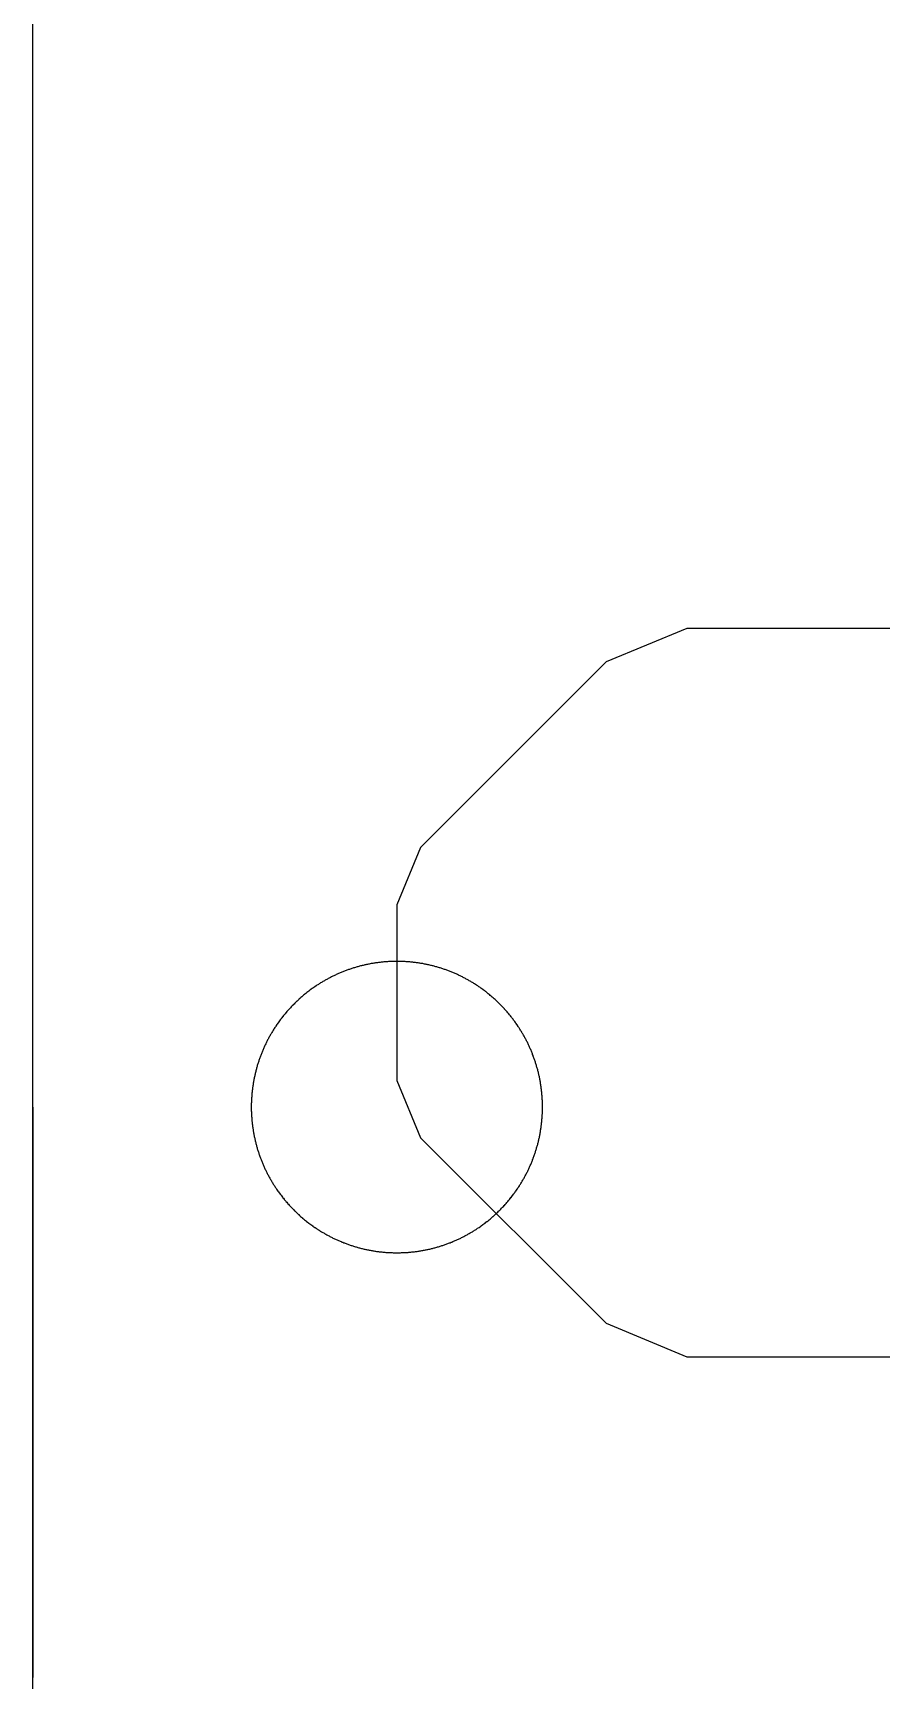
# Model space of a CAD drawing. Header units: millimetres. Extents: x 90740 to 167944, y -39332 to 25855.
# Drawn here: x 100067.9 to 100184.4, y 17308 to 17534.2 of the extents above; entities that cross this region are included whole.
import ezdxf

# ---------------------------------------------------------------- set-up
doc = ezdxf.new("R2010")
doc.units = ezdxf.units.MM
doc.layers.add('PODLAHOVKA', color=7, linetype='Continuous')
doc.layers.add('XR$1$STANDARD', color=252, linetype='Continuous', lineweight=25)

# ---------------------------------------------------------------- blocks, each defined once
blk = doc.blocks.new('A$C90b3fe5d')
at = {"layer": 'XR$1$STANDARD', "linetype": 'Continuous', "lineweight": -2}
for p, q in [((792.23, 20847.67), (792.23, 20925.98)), ((840.06, 20867.55), (839.93, 20867.54)), ((840.18, 20867.57), (840.06, 20867.55)), ((840.31, 20867.58), (840.18, 20867.57)), ((840.44, 20867.59), (840.31, 20867.58)), ((840.56, 20867.6), (840.44, 20867.59)), ((840.69, 20867.61), (840.56, 20867.6)), ((840.82, 20867.62), (840.69, 20867.61)), ((840.94, 20867.63), (840.82, 20867.62)), ((841.07, 20867.64), (840.94, 20867.63)), ((841.2, 20867.64), (841.07, 20867.64)), ((841.33, 20867.65), (841.2, 20867.64)), ((841.45, 20867.65), (841.33, 20867.65)), ((841.58, 20867.66), (841.45, 20867.65)), ((841.71, 20867.66), (841.58, 20867.66)), ((841.84, 20867.67), (841.71, 20867.66)), ((841.97, 20867.67), (841.84, 20867.67)), ((842.1, 20867.67), (841.97, 20867.67)), ((842.23, 20867.67), (842.1, 20867.67)), ((842.36, 20867.67), (842.23, 20867.67)), ((842.23, 20867.67), (842.23, 20867.67)), ((842.49, 20867.67), (842.36, 20867.67)), ((842.62, 20867.67), (842.49, 20867.67)), ((842.74, 20867.66), (842.62, 20867.67)), ((842.87, 20867.66), (842.74, 20867.66)), ((843, 20867.65), (842.87, 20867.66)), ((843.13, 20867.65), (843, 20867.65)), ((843.26, 20867.64), (843.13, 20867.65)), ((843.38, 20867.64), (843.26, 20867.64)), ((843.51, 20867.63), (843.38, 20867.64)), ((843.64, 20867.62), (843.51, 20867.63)), ((843.77, 20867.61), (843.64, 20867.62)), ((843.89, 20867.6), (843.77, 20867.61)), ((844.02, 20867.59), (843.89, 20867.6)), ((844.15, 20867.58), (844.02, 20867.59)), ((844.27, 20867.57), (844.15, 20867.58)), ((844.4, 20867.55), (844.27, 20867.57)), ((844.52, 20867.54), (844.4, 20867.55)), ((832.8, 20865.31), (832.69, 20865.25)), ((832.91, 20865.37), (832.8, 20865.31)), ((833.01, 20865.43), (832.91, 20865.37)), ((833.12, 20865.48), (833.01, 20865.43)), ((833.23, 20865.54), (833.12, 20865.48)), ((833.34, 20865.59), (833.23, 20865.54)), ((833.45, 20865.64), (833.34, 20865.59)), ((833.56, 20865.7), (833.45, 20865.64)), ((833.67, 20865.75), (833.56, 20865.7)), ((833.78, 20865.8), (833.67, 20865.75)), ((833.89, 20865.85), (833.78, 20865.8)), ((834, 20865.9), (833.89, 20865.85)), ((834.11, 20865.95), (834, 20865.9)), ((834.22, 20866), (834.11, 20865.95)), ((834.33, 20866.05), (834.22, 20866)), ((834.44, 20866.1), (834.33, 20866.05)), ((834.55, 20866.14), (834.44, 20866.1)), ((834.67, 20866.19), (834.55, 20866.14)), ((834.78, 20866.24), (834.67, 20866.19)), ((834.89, 20866.28), (834.78, 20866.24)), ((835.01, 20866.33), (834.89, 20866.28)), ((835.12, 20866.37), (835.01, 20866.33)), ((835.24, 20866.41), (835.12, 20866.37)), ((835.35, 20866.46), (835.24, 20866.41)), ((835.47, 20866.5), (835.35, 20866.46)), ((835.58, 20866.54), (835.47, 20866.5)), ((835.7, 20866.58), (835.58, 20866.54)), ((835.81, 20866.62), (835.7, 20866.58)), ((835.93, 20866.66), (835.81, 20866.62)), ((836.05, 20866.7), (835.93, 20866.66)), ((836.16, 20866.73), (836.05, 20866.7)), ((836.28, 20866.77), (836.16, 20866.73)), ((836.4, 20866.81), (836.28, 20866.77)), ((836.52, 20866.84), (836.4, 20866.81)), ((836.63, 20866.88), (836.52, 20866.84)), ((836.75, 20866.91), (836.63, 20866.88)), ((836.87, 20866.94), (836.75, 20866.91)), ((836.99, 20866.98), (836.87, 20866.94)), ((837.11, 20867.01), (836.99, 20866.98)), ((837.23, 20867.04), (837.11, 20867.01)), ((837.35, 20867.07), (837.23, 20867.04)), ((837.47, 20867.1), (837.35, 20867.07)), ((837.59, 20867.13), (837.47, 20867.1)), ((837.71, 20867.16), (837.59, 20867.13)), ((837.83, 20867.18), (837.71, 20867.16)), ((837.95, 20867.21), (837.83, 20867.18)), ((838.07, 20867.24), (837.95, 20867.21)), ((838.2, 20867.26), (838.07, 20867.24)), ((838.32, 20867.29), (838.2, 20867.26)), ((838.44, 20867.31), (838.32, 20867.29)), ((838.56, 20867.33), (838.44, 20867.31)), ((838.69, 20867.36), (838.56, 20867.33)), ((838.81, 20867.38), (838.69, 20867.36)), ((838.93, 20867.4), (838.81, 20867.38)), ((839.06, 20867.42), (838.93, 20867.4)), ((839.18, 20867.44), (839.06, 20867.42)), ((839.31, 20867.46), (839.18, 20867.44)), ((839.43, 20867.48), (839.31, 20867.46)), ((839.56, 20867.49), (839.43, 20867.48)), ((839.68, 20867.51), (839.56, 20867.49)), ((839.81, 20867.52), (839.68, 20867.51)), ((839.93, 20867.54), (839.81, 20867.52)), ((844.65, 20867.52), (844.52, 20867.54)), ((844.77, 20867.51), (844.65, 20867.52)), ((844.9, 20867.49), (844.77, 20867.51)), ((845.02, 20867.48), (844.9, 20867.49)), ((845.15, 20867.46), (845.02, 20867.48)), ((845.27, 20867.44), (845.15, 20867.46)), ((845.4, 20867.42), (845.27, 20867.44)), ((845.52, 20867.4), (845.4, 20867.42)), ((845.64, 20867.38), (845.52, 20867.4)), ((845.77, 20867.36), (845.64, 20867.38)), ((845.89, 20867.33), (845.77, 20867.36)), ((846.01, 20867.31), (845.89, 20867.33)), ((846.14, 20867.29), (846.01, 20867.31)), ((846.26, 20867.26), (846.14, 20867.29)), ((846.38, 20867.24), (846.26, 20867.26)), ((846.5, 20867.21), (846.38, 20867.24)), ((846.62, 20867.18), (846.5, 20867.21)), ((846.74, 20867.16), (846.62, 20867.18)), ((846.87, 20867.13), (846.74, 20867.16)), ((846.99, 20867.1), (846.87, 20867.13)), ((847.11, 20867.07), (846.99, 20867.1)), ((847.23, 20867.04), (847.11, 20867.07)), ((847.35, 20867.01), (847.23, 20867.04)), ((847.46, 20866.98), (847.35, 20867.01)), ((847.58, 20866.94), (847.46, 20866.98)), ((847.7, 20866.91), (847.58, 20866.94)), ((847.82, 20866.88), (847.7, 20866.91)), ((847.94, 20866.84), (847.82, 20866.88)), ((848.06, 20866.81), (847.94, 20866.84)), ((848.17, 20866.77), (848.06, 20866.81)), ((848.29, 20866.73), (848.17, 20866.77)), ((848.41, 20866.7), (848.29, 20866.73)), ((848.53, 20866.66), (848.41, 20866.7)), ((848.64, 20866.62), (848.53, 20866.66)), ((848.76, 20866.58), (848.64, 20866.62)), ((848.87, 20866.54), (848.76, 20866.58)), ((848.99, 20866.5), (848.87, 20866.54)), ((849.1, 20866.46), (848.99, 20866.5)), ((849.22, 20866.41), (849.1, 20866.46)), ((849.33, 20866.37), (849.22, 20866.41)), ((849.45, 20866.33), (849.33, 20866.37)), ((849.56, 20866.28), (849.45, 20866.33)), ((849.67, 20866.24), (849.56, 20866.28)), ((849.79, 20866.19), (849.67, 20866.24)), ((849.9, 20866.14), (849.79, 20866.19)), ((850.01, 20866.1), (849.9, 20866.14)), ((850.12, 20866.05), (850.01, 20866.1)), ((850.24, 20866), (850.12, 20866.05)), ((850.35, 20865.95), (850.24, 20866)), ((850.46, 20865.9), (850.35, 20865.95)), ((850.57, 20865.85), (850.46, 20865.9)), ((850.68, 20865.8), (850.57, 20865.85)), ((850.79, 20865.75), (850.68, 20865.8)), ((850.9, 20865.7), (850.79, 20865.75)), ((851.01, 20865.64), (850.9, 20865.7)), ((851.12, 20865.59), (851.01, 20865.64)), ((851.22, 20865.54), (851.12, 20865.59)), ((851.33, 20865.48), (851.22, 20865.54)), ((851.44, 20865.43), (851.33, 20865.48)), ((851.55, 20865.37), (851.44, 20865.43)), ((851.65, 20865.31), (851.55, 20865.37)), ((851.76, 20865.25), (851.65, 20865.31)), ((829.42, 20863.03), (829.32, 20862.94)), ((829.55, 20863.14), (829.42, 20863.03)), ((829.59, 20863.17), (829.55, 20863.14)), ((829.7, 20863.26), (829.59, 20863.17)), ((829.83, 20863.37), (829.7, 20863.26)), ((829.87, 20863.4), (829.83, 20863.37)), ((829.99, 20863.49), (829.87, 20863.4)), ((830.12, 20863.59), (829.99, 20863.49)), ((830.16, 20863.62), (830.12, 20863.59)), ((830.27, 20863.7), (830.16, 20863.62)), ((830.41, 20863.8), (830.27, 20863.7)), ((830.47, 20863.85), (830.4, 20863.8)), ((830.4, 20863.8), (830.41, 20863.8)), ((830.59, 20863.94), (830.47, 20863.85)), ((830.7, 20864.01), (830.59, 20863.94)), ((830.95, 20864.19), (830.7, 20864.01)), ((831.15, 20864.32), (830.95, 20864.19)), ((831.25, 20864.39), (831.15, 20864.32)), ((831.35, 20864.45), (831.25, 20864.39)), ((831.45, 20864.52), (831.35, 20864.45)), ((831.55, 20864.58), (831.45, 20864.52)), ((831.65, 20864.65), (831.55, 20864.58)), ((831.75, 20864.71), (831.65, 20864.65)), ((831.86, 20864.77), (831.75, 20864.71)), ((831.96, 20864.84), (831.86, 20864.77)), ((832.06, 20864.9), (831.96, 20864.84)), ((832.17, 20864.96), (832.06, 20864.9)), ((832.27, 20865.02), (832.17, 20864.96)), ((832.38, 20865.08), (832.27, 20865.02)), ((832.48, 20865.14), (832.38, 20865.08)), ((832.59, 20865.2), (832.48, 20865.14)), ((832.69, 20865.25), (832.59, 20865.2)), ((851.87, 20865.2), (851.76, 20865.25)), ((851.97, 20865.14), (851.87, 20865.2)), ((852.08, 20865.08), (851.97, 20865.14)), ((852.18, 20865.02), (852.08, 20865.08)), ((852.29, 20864.96), (852.18, 20865.02)), ((852.39, 20864.9), (852.29, 20864.96)), ((852.5, 20864.84), (852.39, 20864.9)), ((852.6, 20864.77), (852.5, 20864.84)), ((852.7, 20864.71), (852.6, 20864.77)), ((852.8, 20864.65), (852.7, 20864.71)), ((852.91, 20864.58), (852.8, 20864.65)), ((853.01, 20864.52), (852.91, 20864.58)), ((853.03, 20864.5), (853.01, 20864.52)), ((853.16, 20864.42), (853.03, 20864.5)), ((853.21, 20864.39), (853.16, 20864.42)), ((853.25, 20864.36), (853.21, 20864.39)), ((853.33, 20864.3), (853.25, 20864.36)), ((853.46, 20864.22), (853.33, 20864.3)), ((853.5, 20864.19), (853.46, 20864.22)), ((853.62, 20864.11), (853.5, 20864.19)), ((853.76, 20864.01), (853.62, 20864.11)), ((853.8, 20863.98), (853.76, 20864.01)), ((853.92, 20863.9), (853.8, 20863.98)), ((854.05, 20863.8), (853.92, 20863.9)), ((854.09, 20863.77), (854.05, 20863.8)), ((854.21, 20863.69), (854.09, 20863.77)), ((854.34, 20863.59), (854.21, 20863.69)), ((854.38, 20863.55), (854.34, 20863.59)), ((854.49, 20863.47), (854.38, 20863.55)), ((854.62, 20863.37), (854.49, 20863.47)), ((854.66, 20863.33), (854.62, 20863.37)), ((854.77, 20863.24), (854.66, 20863.33)), ((854.9, 20863.14), (854.77, 20863.24)), ((854.94, 20863.11), (854.9, 20863.14)), ((855.05, 20863.01), (854.94, 20863.11)), ((827.11, 20860.77), (827.02, 20860.66)), ((827.22, 20860.89), (827.11, 20860.77)), ((827.26, 20860.93), (827.22, 20860.89)), ((827.35, 20861.04), (827.26, 20860.93)), ((827.46, 20861.16), (827.35, 20861.04)), ((827.5, 20861.2), (827.46, 20861.16)), ((827.6, 20861.3), (827.5, 20861.2)), ((827.71, 20861.42), (827.6, 20861.3)), ((827.75, 20861.46), (827.71, 20861.42)), ((827.84, 20861.56), (827.75, 20861.46)), ((827.96, 20861.68), (827.84, 20861.56)), ((828, 20861.72), (827.96, 20861.68)), ((828.1, 20861.82), (828, 20861.72)), ((828.21, 20861.94), (828.1, 20861.82)), ((828.25, 20861.97), (828.21, 20861.94)), ((828.35, 20862.07), (828.25, 20861.97)), ((828.47, 20862.19), (828.35, 20862.07)), ((828.51, 20862.22), (828.47, 20862.19)), ((828.61, 20862.32), (828.51, 20862.22)), ((828.74, 20862.43), (828.61, 20862.32)), ((828.77, 20862.47), (828.74, 20862.43)), ((828.88, 20862.56), (828.77, 20862.47)), ((829, 20862.67), (828.88, 20862.56)), ((829.04, 20862.71), (829, 20862.67)), ((829.15, 20862.8), (829.04, 20862.71)), ((829.28, 20862.91), (829.15, 20862.8)), ((829.32, 20862.94), (829.28, 20862.91)), ((855.18, 20862.91), (855.05, 20863.01)), ((855.22, 20862.87), (855.18, 20862.91)), ((855.33, 20862.78), (855.22, 20862.87)), ((855.45, 20862.67), (855.33, 20862.78)), ((855.49, 20862.64), (855.45, 20862.67)), ((855.6, 20862.54), (855.49, 20862.64)), ((855.72, 20862.43), (855.6, 20862.54)), ((855.76, 20862.4), (855.72, 20862.43)), ((855.86, 20862.3), (855.76, 20862.4)), ((855.98, 20862.19), (855.86, 20862.3)), ((856.02, 20862.15), (855.98, 20862.19)), ((856.12, 20862.05), (856.02, 20862.15)), ((856.24, 20861.94), (856.12, 20862.05)), ((856.28, 20861.9), (856.24, 20861.94)), ((856.38, 20861.8), (856.28, 20861.9)), ((856.5, 20861.68), (856.38, 20861.8)), ((856.53, 20861.64), (856.5, 20861.68)), ((856.63, 20861.54), (856.53, 20861.64)), ((856.75, 20861.42), (856.63, 20861.54)), ((856.78, 20861.39), (856.75, 20861.42)), ((856.88, 20861.28), (856.78, 20861.39)), ((856.99, 20861.16), (856.88, 20861.28)), ((857.03, 20861.12), (856.99, 20861.16)), ((857.12, 20861.02), (857.03, 20861.12)), ((857.23, 20860.89), (857.12, 20861.02)), ((857.27, 20860.85), (857.23, 20860.89)), ((857.36, 20860.75), (857.27, 20860.85)), ((825.48, 20858.6), (825.39, 20858.47)), ((825.51, 20858.65), (825.48, 20858.6)), ((825.53, 20858.69), (825.51, 20858.65)), ((825.59, 20858.77), (825.53, 20858.69)), ((825.68, 20858.9), (825.59, 20858.77)), ((825.71, 20858.94), (825.68, 20858.9)), ((825.79, 20859.06), (825.71, 20858.94)), ((825.88, 20859.2), (825.79, 20859.06)), ((825.91, 20859.24), (825.88, 20859.2)), ((826, 20859.36), (825.91, 20859.24)), ((826.09, 20859.49), (826, 20859.36)), ((826.12, 20859.53), (826.09, 20859.49)), ((826.21, 20859.65), (826.12, 20859.53)), ((826.31, 20859.78), (826.21, 20859.65)), ((826.34, 20859.82), (826.31, 20859.78)), ((826.43, 20859.93), (826.34, 20859.82)), ((826.53, 20860.06), (826.43, 20859.93)), ((826.56, 20860.1), (826.53, 20860.06)), ((826.65, 20860.22), (826.56, 20860.1)), ((826.76, 20860.34), (826.65, 20860.22)), ((826.79, 20860.38), (826.76, 20860.34)), ((826.88, 20860.49), (826.79, 20860.38)), ((826.99, 20860.62), (826.88, 20860.49)), ((827.02, 20860.66), (826.99, 20860.62)), ((857.47, 20860.62), (857.36, 20860.75)), ((857.5, 20860.58), (857.47, 20860.62)), ((857.59, 20860.47), (857.5, 20860.58)), ((857.7, 20860.34), (857.59, 20860.47)), ((857.73, 20860.3), (857.7, 20860.34)), ((857.82, 20860.19), (857.73, 20860.3)), ((857.93, 20860.06), (857.82, 20860.19)), ((857.96, 20860.02), (857.93, 20860.06)), ((858.04, 20859.91), (857.96, 20860.02)), ((858.15, 20859.78), (858.04, 20859.91)), ((858.18, 20859.74), (858.15, 20859.78)), ((858.26, 20859.62), (858.18, 20859.74)), ((858.36, 20859.49), (858.26, 20859.62)), ((858.41, 20859.42), (858.36, 20859.49)), ((858.36, 20859.49), (858.36, 20859.49)), ((858.5, 20859.3), (858.41, 20859.42)), ((858.57, 20859.2), (858.5, 20859.3)), ((858.74, 20858.95), (858.57, 20859.2)), ((858.88, 20858.75), (858.74, 20858.95)), ((858.95, 20858.65), (858.88, 20858.75)), ((859.01, 20858.55), (858.95, 20858.65)), ((859.08, 20858.45), (859.01, 20858.55)), ((824.2, 20856.34), (824.15, 20856.23)), ((824.25, 20856.45), (824.2, 20856.34)), ((824.31, 20856.56), (824.25, 20856.45)), ((824.36, 20856.66), (824.31, 20856.56)), ((824.42, 20856.77), (824.36, 20856.66)), ((824.47, 20856.88), (824.42, 20856.77)), ((824.53, 20856.99), (824.47, 20856.88)), ((824.58, 20857.09), (824.53, 20856.99)), ((824.64, 20857.2), (824.58, 20857.09)), ((824.7, 20857.31), (824.64, 20857.2)), ((824.76, 20857.41), (824.7, 20857.31)), ((824.82, 20857.52), (824.76, 20857.41)), ((824.88, 20857.62), (824.82, 20857.52)), ((824.94, 20857.73), (824.88, 20857.62)), ((825, 20857.83), (824.94, 20857.73)), ((825.06, 20857.93), (825, 20857.83)), ((825.12, 20858.04), (825.06, 20857.93)), ((825.19, 20858.14), (825.12, 20858.04)), ((825.25, 20858.24), (825.19, 20858.14)), ((825.31, 20858.35), (825.25, 20858.24)), ((825.38, 20858.45), (825.31, 20858.35)), ((825.39, 20858.47), (825.38, 20858.45)), ((859.14, 20858.35), (859.08, 20858.45)), ((859.21, 20858.24), (859.14, 20858.35)), ((859.27, 20858.14), (859.21, 20858.24)), ((859.33, 20858.04), (859.27, 20858.14)), ((859.39, 20857.93), (859.33, 20858.04)), ((859.46, 20857.83), (859.39, 20857.93)), ((859.52, 20857.73), (859.46, 20857.83)), ((859.58, 20857.62), (859.52, 20857.73)), ((859.64, 20857.52), (859.58, 20857.62)), ((859.7, 20857.41), (859.64, 20857.52)), ((859.76, 20857.31), (859.7, 20857.41)), ((859.81, 20857.2), (859.76, 20857.31)), ((859.87, 20857.09), (859.81, 20857.2)), ((859.93, 20856.99), (859.87, 20857.09)), ((859.98, 20856.88), (859.93, 20856.99)), ((860.04, 20856.77), (859.98, 20856.88)), ((860.09, 20856.66), (860.04, 20856.77)), ((860.15, 20856.56), (860.09, 20856.66)), ((860.2, 20856.45), (860.15, 20856.56)), ((860.26, 20856.34), (860.2, 20856.45)), ((860.31, 20856.23), (860.26, 20856.34)), ((823.28, 20854.08), (823.24, 20853.96)), ((823.32, 20854.2), (823.28, 20854.08)), ((823.36, 20854.31), (823.32, 20854.2)), ((823.4, 20854.43), (823.36, 20854.31)), ((823.44, 20854.54), (823.4, 20854.43)), ((823.48, 20854.66), (823.44, 20854.54)), ((823.53, 20854.77), (823.48, 20854.66)), ((823.57, 20854.89), (823.53, 20854.77)), ((823.61, 20855), (823.57, 20854.89)), ((823.66, 20855.11), (823.61, 20855)), ((823.71, 20855.23), (823.66, 20855.11)), ((823.75, 20855.34), (823.71, 20855.23)), ((823.8, 20855.45), (823.75, 20855.34)), ((823.85, 20855.56), (823.8, 20855.45)), ((823.9, 20855.68), (823.85, 20855.56)), ((823.94, 20855.79), (823.9, 20855.68)), ((823.99, 20855.9), (823.94, 20855.79)), ((824.04, 20856.01), (823.99, 20855.9)), ((824.1, 20856.12), (824.04, 20856.01)), ((824.15, 20856.23), (824.1, 20856.12)), ((860.36, 20856.12), (860.31, 20856.23)), ((860.41, 20856.01), (860.36, 20856.12)), ((860.46, 20855.9), (860.41, 20856.01)), ((860.51, 20855.79), (860.46, 20855.9)), ((860.56, 20855.68), (860.51, 20855.79)), ((860.61, 20855.56), (860.56, 20855.68)), ((860.66, 20855.45), (860.61, 20855.56)), ((860.7, 20855.34), (860.66, 20855.45)), ((860.75, 20855.23), (860.7, 20855.34)), ((860.8, 20855.11), (860.75, 20855.23)), ((860.84, 20855), (860.8, 20855.11)), ((860.88, 20854.89), (860.84, 20855)), ((860.93, 20854.77), (860.88, 20854.89)), ((860.97, 20854.66), (860.93, 20854.77)), ((861.01, 20854.54), (860.97, 20854.66)), ((861.06, 20854.43), (861.01, 20854.54)), ((861.1, 20854.31), (861.06, 20854.43)), ((861.14, 20854.2), (861.1, 20854.31)), ((861.18, 20854.08), (861.14, 20854.2)), ((861.22, 20853.96), (861.18, 20854.08)), ((822.66, 20851.82), (822.63, 20851.7)), ((822.69, 20851.94), (822.66, 20851.82)), ((822.71, 20852.06), (822.69, 20851.94)), ((822.74, 20852.18), (822.71, 20852.06)), ((822.77, 20852.3), (822.74, 20852.18)), ((822.8, 20852.42), (822.77, 20852.3)), ((822.83, 20852.54), (822.8, 20852.42)), ((822.86, 20852.66), (822.83, 20852.54)), ((822.89, 20852.78), (822.86, 20852.66)), ((822.92, 20852.9), (822.89, 20852.78)), ((822.95, 20853.02), (822.92, 20852.9)), ((822.99, 20853.14), (822.95, 20853.02)), ((823.02, 20853.26), (822.99, 20853.14)), ((823.05, 20853.38), (823.02, 20853.26)), ((823.09, 20853.5), (823.05, 20853.38)), ((823.13, 20853.61), (823.09, 20853.5)), ((823.16, 20853.73), (823.13, 20853.61)), ((823.2, 20853.85), (823.16, 20853.73)), ((823.24, 20853.96), (823.2, 20853.85)), ((861.25, 20853.85), (861.22, 20853.96)), ((861.29, 20853.73), (861.25, 20853.85)), ((861.33, 20853.61), (861.29, 20853.73)), ((861.36, 20853.5), (861.33, 20853.61)), ((861.4, 20853.38), (861.36, 20853.5)), ((861.43, 20853.26), (861.4, 20853.38)), ((861.47, 20853.14), (861.43, 20853.26)), ((861.5, 20853.02), (861.47, 20853.14)), ((861.53, 20852.9), (861.5, 20853.02)), ((861.57, 20852.78), (861.53, 20852.9)), ((861.6, 20852.66), (861.57, 20852.78)), ((861.63, 20852.54), (861.6, 20852.66)), ((861.66, 20852.42), (861.63, 20852.54)), ((861.69, 20852.3), (861.66, 20852.42)), ((861.72, 20852.18), (861.69, 20852.3)), ((861.74, 20852.06), (861.72, 20852.18)), ((861.77, 20851.94), (861.74, 20852.06)), ((861.8, 20851.82), (861.77, 20851.94)), ((861.82, 20851.7), (861.8, 20851.82)), ((822.31, 20849.46), (822.3, 20849.33)), ((822.32, 20849.58), (822.31, 20849.46)), ((822.33, 20849.71), (822.32, 20849.58)), ((822.34, 20849.84), (822.33, 20849.71)), ((822.36, 20849.96), (822.34, 20849.84)), ((822.37, 20850.09), (822.36, 20849.96)), ((822.39, 20850.21), (822.37, 20850.09)), ((822.4, 20850.34), (822.39, 20850.21)), ((822.42, 20850.46), (822.4, 20850.34)), ((822.44, 20850.59), (822.42, 20850.46)), ((822.46, 20850.71), (822.44, 20850.59)), ((822.48, 20850.84), (822.46, 20850.71)), ((822.5, 20850.96), (822.48, 20850.84)), ((822.52, 20851.08), (822.5, 20850.96)), ((822.54, 20851.21), (822.52, 20851.08)), ((822.56, 20851.33), (822.54, 20851.21)), ((822.59, 20851.45), (822.56, 20851.33)), ((822.61, 20851.57), (822.59, 20851.45)), ((822.63, 20851.7), (822.61, 20851.57)), ((861.85, 20851.57), (861.82, 20851.7)), ((861.87, 20851.45), (861.85, 20851.57)), ((861.89, 20851.33), (861.87, 20851.45)), ((861.92, 20851.21), (861.89, 20851.33)), ((861.94, 20851.08), (861.92, 20851.21)), ((861.96, 20850.96), (861.94, 20851.08)), ((861.98, 20850.84), (861.96, 20850.96)), ((862, 20850.71), (861.98, 20850.84)), ((862.02, 20850.59), (862, 20850.71)), ((862.03, 20850.46), (862.02, 20850.59)), ((862.05, 20850.34), (862.03, 20850.46)), ((862.07, 20850.21), (862.05, 20850.34)), ((862.08, 20850.09), (862.07, 20850.21)), ((862.1, 20849.96), (862.08, 20850.09)), ((862.11, 20849.84), (862.1, 20849.96)), ((862.12, 20849.71), (862.11, 20849.84)), ((862.14, 20849.58), (862.12, 20849.71)), ((862.15, 20849.46), (862.14, 20849.58)), ((862.16, 20849.33), (862.15, 20849.46)), ((792.23, 20847.67), (792.23, 20769.35)), ((822.24, 20848.31), (822.23, 20848.18)), ((822.23, 20848.18), (822.23, 20848.05)), ((822.23, 20848.05), (822.23, 20847.92)), ((822.23, 20847.92), (822.23, 20847.79)), ((822.23, 20847.79), (822.23, 20847.67)), ((822.23, 20847.67), (822.23, 20847.54)), ((822.23, 20847.54), (822.23, 20847.41)), ((822.23, 20847.41), (822.23, 20847.28)), ((822.23, 20847.28), (822.23, 20847.15)), ((822.25, 20848.57), (822.24, 20848.44)), ((822.24, 20848.44), (822.24, 20848.31)), ((822.26, 20848.82), (822.25, 20848.69)), ((822.25, 20848.69), (822.25, 20848.57)), ((822.27, 20848.95), (822.26, 20848.82)), ((822.28, 20849.08), (822.27, 20848.95)), ((822.29, 20849.2), (822.28, 20849.08)), ((822.3, 20849.33), (822.29, 20849.2)), ((862.17, 20849.2), (862.16, 20849.33)), ((862.18, 20849.08), (862.17, 20849.2)), ((862.19, 20848.95), (862.18, 20849.08)), ((862.19, 20848.82), (862.19, 20848.95)), ((862.2, 20848.69), (862.19, 20848.82)), ((862.21, 20848.57), (862.2, 20848.69)), ((862.21, 20848.44), (862.21, 20848.57)), ((862.22, 20848.31), (862.21, 20848.44)), ((862.22, 20848.18), (862.22, 20848.31)), ((862.22, 20848.05), (862.22, 20848.18)), ((862.23, 20847.92), (862.22, 20848.05)), ((862.22, 20847.28), (862.23, 20847.41)), ((862.22, 20847.15), (862.22, 20847.28)), ((862.23, 20847.79), (862.23, 20847.92)), ((862.23, 20847.67), (862.23, 20847.79)), ((862.23, 20847.54), (862.23, 20847.67)), ((862.23, 20847.41), (862.23, 20847.54)), ((822.23, 20847.15), (822.24, 20847.02)), ((822.24, 20847.02), (822.24, 20846.89)), ((822.24, 20846.89), (822.25, 20846.76)), ((822.25, 20846.76), (822.25, 20846.64)), ((822.25, 20846.64), (822.26, 20846.51)), ((822.26, 20846.51), (822.27, 20846.38)), ((822.27, 20846.38), (822.28, 20846.25)), ((822.28, 20846.25), (822.29, 20846.13)), ((822.29, 20846.13), (822.3, 20846)), ((822.3, 20846), (822.31, 20845.87)), ((822.31, 20845.87), (822.32, 20845.75)), ((822.32, 20845.75), (822.33, 20845.62)), ((822.33, 20845.62), (822.34, 20845.49)), ((822.34, 20845.49), (822.36, 20845.37)), ((822.36, 20845.37), (822.37, 20845.24)), ((822.37, 20845.24), (822.39, 20845.12)), ((822.39, 20845.12), (822.4, 20844.99)), ((822.4, 20844.99), (822.42, 20844.87)), ((862.03, 20844.87), (862.05, 20844.99)), ((862.05, 20844.99), (862.07, 20845.12)), ((862.07, 20845.12), (862.08, 20845.24)), ((862.08, 20845.24), (862.1, 20845.37)), ((862.1, 20845.37), (862.11, 20845.49)), ((862.11, 20845.49), (862.12, 20845.62)), ((862.12, 20845.62), (862.14, 20845.75)), ((862.14, 20845.75), (862.15, 20845.87)), ((862.15, 20845.87), (862.16, 20846)), ((862.16, 20846), (862.17, 20846.13)), ((862.17, 20846.13), (862.18, 20846.25)), ((862.18, 20846.25), (862.19, 20846.38)), ((862.19, 20846.51), (862.2, 20846.64)), ((862.19, 20846.38), (862.19, 20846.51)), ((862.2, 20846.64), (862.21, 20846.76)), ((862.21, 20846.89), (862.22, 20847.02)), ((862.21, 20846.76), (862.21, 20846.89)), ((862.22, 20847.02), (862.22, 20847.15)), ((822.42, 20844.87), (822.44, 20844.74)), ((822.44, 20844.74), (822.46, 20844.62)), ((822.46, 20844.62), (822.48, 20844.5)), ((822.48, 20844.5), (822.5, 20844.37)), ((822.5, 20844.37), (822.52, 20844.25)), ((822.52, 20844.25), (822.54, 20844.13)), ((822.54, 20844.13), (822.56, 20844)), ((822.56, 20844), (822.59, 20843.88)), ((822.59, 20843.88), (822.61, 20843.76)), ((822.61, 20843.76), (822.63, 20843.64)), ((822.63, 20843.64), (822.66, 20843.51)), ((822.66, 20843.51), (822.69, 20843.39)), ((822.69, 20843.39), (822.71, 20843.27)), ((822.71, 20843.27), (822.74, 20843.15)), ((822.74, 20843.15), (822.77, 20843.03)), ((822.77, 20843.03), (822.8, 20842.91)), ((822.8, 20842.91), (822.83, 20842.79)), ((822.83, 20842.79), (822.86, 20842.67)), ((861.6, 20842.67), (861.63, 20842.79)), ((861.63, 20842.79), (861.66, 20842.91)), ((861.66, 20842.91), (861.69, 20843.03)), ((861.69, 20843.03), (861.72, 20843.15)), ((861.72, 20843.15), (861.74, 20843.27)), ((861.74, 20843.27), (861.77, 20843.39)), ((861.77, 20843.39), (861.8, 20843.51)), ((861.8, 20843.51), (861.82, 20843.64)), ((861.82, 20843.64), (861.85, 20843.76)), ((861.85, 20843.76), (861.87, 20843.88)), ((861.87, 20843.88), (861.89, 20844)), ((861.89, 20844), (861.92, 20844.13)), ((861.92, 20844.13), (861.94, 20844.25)), ((861.94, 20844.25), (861.96, 20844.37)), ((861.96, 20844.37), (861.98, 20844.5)), ((861.98, 20844.5), (862, 20844.62)), ((862, 20844.62), (862.02, 20844.74)), ((862.02, 20844.74), (862.03, 20844.87)), ((822.86, 20842.67), (822.89, 20842.55)), ((822.89, 20842.55), (822.92, 20842.43)), ((822.92, 20842.43), (822.95, 20842.31)), ((822.95, 20842.31), (822.99, 20842.19)), ((822.99, 20842.19), (823.02, 20842.07)), ((823.02, 20842.07), (823.05, 20841.95)), ((823.05, 20841.95), (823.09, 20841.84)), ((823.09, 20841.84), (823.13, 20841.72)), ((823.13, 20841.72), (823.16, 20841.6)), ((823.16, 20841.6), (823.2, 20841.48)), ((823.2, 20841.48), (823.24, 20841.37)), ((823.24, 20841.37), (823.28, 20841.25)), ((823.28, 20841.25), (823.32, 20841.14)), ((823.32, 20841.14), (823.36, 20841.02)), ((823.36, 20841.02), (823.4, 20840.9)), ((823.4, 20840.9), (823.44, 20840.79)), ((823.44, 20840.79), (823.48, 20840.67)), ((823.48, 20840.67), (823.53, 20840.56)), ((823.53, 20840.56), (823.57, 20840.45)), ((823.57, 20840.45), (823.61, 20840.33)), ((860.84, 20840.33), (860.88, 20840.45)), ((860.88, 20840.45), (860.93, 20840.56)), ((860.93, 20840.56), (860.97, 20840.67)), ((860.97, 20840.67), (861.01, 20840.79)), ((861.01, 20840.79), (861.06, 20840.9)), ((861.06, 20840.9), (861.1, 20841.02)), ((861.1, 20841.02), (861.14, 20841.14)), ((861.14, 20841.14), (861.18, 20841.25)), ((861.18, 20841.25), (861.22, 20841.37)), ((861.22, 20841.37), (861.25, 20841.48)), ((861.25, 20841.48), (861.29, 20841.6)), ((861.29, 20841.6), (861.33, 20841.72)), ((861.33, 20841.72), (861.36, 20841.84)), ((861.36, 20841.84), (861.4, 20841.95)), ((861.4, 20841.95), (861.43, 20842.07)), ((861.43, 20842.07), (861.47, 20842.19)), ((861.47, 20842.19), (861.5, 20842.31)), ((861.5, 20842.31), (861.53, 20842.43)), ((861.53, 20842.43), (861.57, 20842.55)), ((861.57, 20842.55), (861.6, 20842.67)), ((823.61, 20840.33), (823.66, 20840.22)), ((823.66, 20840.22), (823.71, 20840.11)), ((823.71, 20840.11), (823.75, 20839.99)), ((823.75, 20839.99), (823.8, 20839.88)), ((823.8, 20839.88), (823.85, 20839.77)), ((823.85, 20839.77), (823.9, 20839.66)), ((823.9, 20839.66), (823.94, 20839.55)), ((823.94, 20839.55), (823.99, 20839.44)), ((823.99, 20839.44), (824.04, 20839.33)), ((824.04, 20839.33), (824.1, 20839.21)), ((824.1, 20839.21), (824.15, 20839.11)), ((824.15, 20839.11), (824.2, 20839)), ((824.2, 20839), (824.25, 20838.89)), ((824.25, 20838.89), (824.31, 20838.78)), ((824.31, 20838.78), (824.36, 20838.67)), ((824.36, 20838.67), (824.42, 20838.56)), ((824.42, 20838.56), (824.47, 20838.45)), ((824.47, 20838.45), (824.53, 20838.35)), ((824.53, 20838.35), (824.58, 20838.24)), ((824.58, 20838.24), (824.64, 20838.13)), ((859.81, 20838.13), (859.87, 20838.24)), ((859.87, 20838.24), (859.93, 20838.35)), ((859.93, 20838.35), (859.98, 20838.45)), ((859.98, 20838.45), (860.04, 20838.56)), ((860.04, 20838.56), (860.09, 20838.67)), ((860.09, 20838.67), (860.15, 20838.78)), ((860.15, 20838.78), (860.2, 20838.89)), ((860.2, 20838.89), (860.26, 20839)), ((860.26, 20839), (860.31, 20839.11)), ((860.31, 20839.11), (860.36, 20839.21)), ((860.36, 20839.21), (860.41, 20839.33)), ((860.41, 20839.33), (860.46, 20839.44)), ((860.46, 20839.44), (860.51, 20839.55)), ((860.51, 20839.55), (860.56, 20839.66)), ((860.56, 20839.66), (860.61, 20839.77)), ((860.61, 20839.77), (860.66, 20839.88)), ((860.66, 20839.88), (860.7, 20839.99)), ((860.7, 20839.99), (860.75, 20840.11)), ((860.75, 20840.11), (860.8, 20840.22)), ((860.8, 20840.22), (860.84, 20840.33)), ((824.64, 20838.13), (824.7, 20838.03)), ((824.7, 20838.03), (824.76, 20837.92)), ((824.76, 20837.92), (824.82, 20837.82)), ((824.82, 20837.82), (824.88, 20837.71)), ((824.88, 20837.71), (824.94, 20837.61)), ((824.94, 20837.61), (825, 20837.5)), ((825, 20837.5), (825.06, 20837.4)), ((825.06, 20837.4), (825.12, 20837.3)), ((825.12, 20837.3), (825.19, 20837.19)), ((825.19, 20837.19), (825.25, 20837.09)), ((825.25, 20837.09), (825.31, 20836.99)), ((825.31, 20836.99), (825.38, 20836.89)), ((825.38, 20836.89), (825.44, 20836.79)), ((825.44, 20836.79), (825.51, 20836.68)), ((825.51, 20836.68), (825.58, 20836.58)), ((825.58, 20836.58), (825.71, 20836.38)), ((825.71, 20836.38), (825.88, 20836.14)), ((825.88, 20836.14), (825.96, 20836.03)), ((825.96, 20836.03), (826.04, 20835.91)), ((826.04, 20835.91), (826.1, 20835.84)), ((858.36, 20835.84), (858.46, 20835.98)), ((858.46, 20835.98), (858.54, 20836.1)), ((858.54, 20836.1), (858.57, 20836.14)), ((858.57, 20836.14), (858.67, 20836.27)), ((858.67, 20836.27), (858.75, 20836.39)), ((858.75, 20836.39), (858.78, 20836.43)), ((858.78, 20836.43), (858.86, 20836.56)), ((858.86, 20836.56), (858.92, 20836.65)), ((858.92, 20836.65), (858.95, 20836.68)), ((858.95, 20836.68), (858.98, 20836.74)), ((858.98, 20836.74), (859.06, 20836.86)), ((859.06, 20836.86), (859.08, 20836.89)), ((859.08, 20836.89), (859.14, 20836.99)), ((859.14, 20836.99), (859.21, 20837.09)), ((859.21, 20837.09), (859.27, 20837.19)), ((859.27, 20837.19), (859.33, 20837.3)), ((859.33, 20837.3), (859.39, 20837.4)), ((859.39, 20837.4), (859.46, 20837.5)), ((859.46, 20837.5), (859.52, 20837.61)), ((859.52, 20837.61), (859.58, 20837.71)), ((859.58, 20837.71), (859.64, 20837.82)), ((859.64, 20837.82), (859.7, 20837.92)), ((859.7, 20837.92), (859.76, 20838.03)), ((859.76, 20838.03), (859.81, 20838.13)), ((826.1, 20835.84), (826.09, 20835.84)), ((826.09, 20835.84), (826.19, 20835.71)), ((826.19, 20835.71), (826.28, 20835.6)), ((826.28, 20835.6), (826.31, 20835.56)), ((826.31, 20835.56), (826.41, 20835.43)), ((826.41, 20835.43), (826.5, 20835.31)), ((826.5, 20835.31), (826.53, 20835.27)), ((826.53, 20835.27), (826.63, 20835.14)), ((826.63, 20835.14), (826.72, 20835.03)), ((826.72, 20835.03), (826.76, 20834.99)), ((826.76, 20834.99), (826.86, 20834.86)), ((826.86, 20834.86), (826.95, 20834.75)), ((826.95, 20834.75), (826.99, 20834.71)), ((826.99, 20834.71), (827.09, 20834.59)), ((827.09, 20834.59), (827.19, 20834.48)), ((827.19, 20834.48), (827.22, 20834.44)), ((827.22, 20834.44), (827.33, 20834.32)), ((827.33, 20834.32), (827.43, 20834.21)), ((827.43, 20834.21), (827.46, 20834.17)), ((827.46, 20834.17), (827.58, 20834.05)), ((827.58, 20834.05), (827.67, 20833.95)), ((827.67, 20833.95), (827.71, 20833.91)), ((827.71, 20833.91), (827.82, 20833.79)), ((827.82, 20833.79), (827.92, 20833.69)), ((827.92, 20833.69), (827.96, 20833.65)), ((827.96, 20833.65), (828.07, 20833.54)), ((856.46, 20833.62), (856.5, 20833.65)), ((856.5, 20833.65), (856.61, 20833.77)), ((856.61, 20833.77), (856.71, 20833.87)), ((856.71, 20833.87), (856.75, 20833.91)), ((856.75, 20833.91), (856.86, 20834.03)), ((856.86, 20834.03), (856.96, 20834.14)), ((856.96, 20834.14), (856.99, 20834.17)), ((856.99, 20834.17), (857.1, 20834.3)), ((857.1, 20834.3), (857.2, 20834.4)), ((857.2, 20834.4), (857.23, 20834.44)), ((857.23, 20834.44), (857.34, 20834.57)), ((857.34, 20834.57), (857.43, 20834.67)), ((857.43, 20834.67), (857.47, 20834.71)), ((857.47, 20834.71), (857.57, 20834.84)), ((857.57, 20834.84), (857.67, 20834.95)), ((857.67, 20834.95), (857.7, 20834.99)), ((857.7, 20834.99), (857.8, 20835.12)), ((857.8, 20835.12), (857.89, 20835.23)), ((857.89, 20835.23), (857.93, 20835.27)), ((857.93, 20835.27), (858.03, 20835.4)), ((858.03, 20835.4), (858.11, 20835.51)), ((858.11, 20835.51), (858.15, 20835.56)), ((858.15, 20835.56), (858.25, 20835.69)), ((858.25, 20835.69), (858.33, 20835.8)), ((858.33, 20835.8), (858.36, 20835.84)), ((828.07, 20833.54), (828.18, 20833.43)), ((828.18, 20833.43), (828.21, 20833.4)), ((828.21, 20833.4), (828.33, 20833.28)), ((828.33, 20833.28), (828.43, 20833.18)), ((828.43, 20833.18), (828.47, 20833.15)), ((828.47, 20833.15), (828.59, 20833.04)), ((828.59, 20833.04), (828.7, 20832.94)), ((828.7, 20832.94), (828.74, 20832.9)), ((828.74, 20832.9), (828.86, 20832.79)), ((828.86, 20832.79), (828.96, 20832.7)), ((828.96, 20832.7), (829, 20832.66)), ((829, 20832.66), (829.13, 20832.55)), ((829.13, 20832.55), (829.24, 20832.46)), ((829.24, 20832.46), (829.28, 20832.43)), ((829.28, 20832.43), (829.4, 20832.32)), ((829.4, 20832.32), (829.51, 20832.23)), ((829.51, 20832.23), (829.55, 20832.2)), ((829.55, 20832.2), (829.68, 20832.09)), ((829.68, 20832.09), (829.79, 20832)), ((829.79, 20832), (829.83, 20831.97)), ((829.83, 20831.97), (829.96, 20831.87)), ((829.96, 20831.87), (830.08, 20831.78)), ((830.08, 20831.78), (830.12, 20831.75)), ((830.12, 20831.75), (830.25, 20831.65)), ((830.25, 20831.65), (830.36, 20831.56)), ((830.36, 20831.56), (830.41, 20831.53)), ((830.41, 20831.53), (830.54, 20831.44)), ((830.54, 20831.44), (830.66, 20831.35)), ((853.76, 20831.32), (853.86, 20831.4)), ((853.86, 20831.4), (853.98, 20831.48)), ((853.98, 20831.48), (854.05, 20831.53)), ((854.05, 20831.53), (854.18, 20831.63)), ((854.05, 20831.53), (854.05, 20831.53)), ((854.18, 20831.63), (854.3, 20831.72)), ((854.3, 20831.72), (854.34, 20831.75)), ((854.34, 20831.75), (854.47, 20831.85)), ((854.47, 20831.85), (854.58, 20831.94)), ((854.58, 20831.94), (854.62, 20831.97)), ((854.62, 20831.97), (854.75, 20832.07)), ((854.75, 20832.07), (854.86, 20832.16)), ((854.86, 20832.16), (854.9, 20832.2)), ((854.9, 20832.2), (855.03, 20832.3)), ((855.03, 20832.3), (855.14, 20832.39)), ((855.14, 20832.39), (855.18, 20832.43)), ((855.18, 20832.43), (855.3, 20832.53)), ((855.3, 20832.53), (855.41, 20832.63)), ((855.41, 20832.63), (855.45, 20832.66)), ((855.45, 20832.66), (855.57, 20832.77)), ((855.57, 20832.77), (855.68, 20832.87)), ((855.68, 20832.87), (855.72, 20832.9)), ((855.72, 20832.9), (855.84, 20833.01)), ((855.84, 20833.01), (855.94, 20833.11)), ((855.94, 20833.11), (855.98, 20833.15)), ((855.98, 20833.15), (856.1, 20833.26)), ((856.1, 20833.26), (856.2, 20833.36)), ((856.2, 20833.36), (856.24, 20833.4)), ((856.24, 20833.4), (856.36, 20833.51)), ((856.36, 20833.51), (856.46, 20833.62)), ((830.66, 20831.35), (830.7, 20831.32)), ((830.7, 20831.32), (830.83, 20831.23)), ((830.83, 20831.23), (830.95, 20831.15)), ((830.95, 20831.15), (831, 20831.12)), ((831, 20831.12), (831.12, 20831.03)), ((831.12, 20831.03), (831.21, 20830.97)), ((831.21, 20830.97), (831.25, 20830.95)), ((831.25, 20830.95), (831.3, 20830.92)), ((831.3, 20830.92), (831.42, 20830.83)), ((831.42, 20830.83), (831.45, 20830.82)), ((831.45, 20830.82), (831.55, 20830.75)), ((831.55, 20830.75), (831.65, 20830.69)), ((831.65, 20830.69), (831.75, 20830.62)), ((831.75, 20830.62), (831.86, 20830.56)), ((831.86, 20830.56), (831.96, 20830.5)), ((831.96, 20830.5), (832.06, 20830.44)), ((832.06, 20830.44), (832.17, 20830.38)), ((832.17, 20830.38), (832.27, 20830.32)), ((832.27, 20830.32), (832.38, 20830.26)), ((832.38, 20830.26), (832.48, 20830.2)), ((832.48, 20830.2), (832.59, 20830.14)), ((832.59, 20830.14), (832.69, 20830.08)), ((832.69, 20830.08), (832.8, 20830.02)), ((832.8, 20830.02), (832.91, 20829.97)), ((832.91, 20829.97), (833.01, 20829.91)), ((833.01, 20829.91), (833.12, 20829.85)), ((833.12, 20829.85), (833.23, 20829.8)), ((833.23, 20829.8), (833.34, 20829.75)), ((833.34, 20829.75), (833.45, 20829.69)), ((833.45, 20829.69), (833.56, 20829.64)), ((833.56, 20829.64), (833.67, 20829.59)), ((833.67, 20829.59), (833.78, 20829.53)), ((833.78, 20829.53), (833.89, 20829.48)), ((833.89, 20829.48), (834, 20829.43)), ((834, 20829.43), (834.11, 20829.38)), ((834.11, 20829.38), (834.22, 20829.33)), ((834.22, 20829.33), (834.33, 20829.29)), ((834.33, 20829.29), (834.44, 20829.24)), ((834.44, 20829.24), (834.55, 20829.19)), ((834.55, 20829.19), (834.67, 20829.14)), ((834.67, 20829.14), (834.78, 20829.1)), ((849.67, 20829.1), (849.79, 20829.14)), ((849.79, 20829.14), (849.9, 20829.19)), ((849.9, 20829.19), (850.01, 20829.24)), ((850.01, 20829.24), (850.12, 20829.29)), ((850.12, 20829.29), (850.24, 20829.33)), ((850.24, 20829.33), (850.35, 20829.38)), ((850.35, 20829.38), (850.46, 20829.43)), ((850.46, 20829.43), (850.57, 20829.48)), ((850.57, 20829.48), (850.68, 20829.53)), ((850.68, 20829.53), (850.79, 20829.59)), ((850.79, 20829.59), (850.9, 20829.64)), ((850.9, 20829.64), (851.01, 20829.69)), ((851.01, 20829.69), (851.12, 20829.75)), ((851.12, 20829.75), (851.22, 20829.8)), ((851.22, 20829.8), (851.33, 20829.85)), ((851.33, 20829.85), (851.44, 20829.91)), ((851.44, 20829.91), (851.55, 20829.97)), ((851.55, 20829.97), (851.65, 20830.02)), ((851.65, 20830.02), (851.76, 20830.08)), ((851.76, 20830.08), (851.87, 20830.14)), ((851.87, 20830.14), (851.97, 20830.2)), ((851.97, 20830.2), (852.08, 20830.26)), ((852.08, 20830.26), (852.18, 20830.32)), ((852.18, 20830.32), (852.29, 20830.38)), ((852.29, 20830.38), (852.39, 20830.44)), ((852.39, 20830.44), (852.5, 20830.5)), ((852.5, 20830.5), (852.6, 20830.56)), ((852.6, 20830.56), (852.7, 20830.62)), ((852.7, 20830.62), (852.8, 20830.69)), ((852.8, 20830.69), (852.91, 20830.75)), ((852.91, 20830.75), (853.01, 20830.82)), ((853.01, 20830.82), (853.11, 20830.88)), ((853.11, 20830.88), (853.21, 20830.95)), ((853.21, 20830.95), (853.31, 20831.02)), ((853.31, 20831.02), (853.51, 20831.15)), ((853.51, 20831.15), (853.76, 20831.32)), ((834.78, 20829.1), (834.89, 20829.05)), ((834.89, 20829.05), (835.01, 20829.01)), ((835.01, 20829.01), (835.12, 20828.97)), ((835.12, 20828.97), (835.24, 20828.92)), ((835.24, 20828.92), (835.35, 20828.88)), ((835.35, 20828.88), (835.47, 20828.84)), ((835.47, 20828.84), (835.58, 20828.8)), ((835.58, 20828.8), (835.7, 20828.76)), ((835.7, 20828.76), (835.81, 20828.72)), ((835.81, 20828.72), (835.93, 20828.68)), ((835.93, 20828.68), (836.05, 20828.64)), ((836.05, 20828.64), (836.16, 20828.6)), ((836.16, 20828.6), (836.28, 20828.57)), ((836.28, 20828.57), (836.4, 20828.53)), ((836.4, 20828.53), (836.52, 20828.49)), ((836.52, 20828.49), (836.63, 20828.46)), ((836.63, 20828.46), (836.75, 20828.43)), ((836.75, 20828.43), (836.87, 20828.39)), ((836.87, 20828.39), (836.99, 20828.36)), ((836.99, 20828.36), (837.11, 20828.33)), ((837.11, 20828.33), (837.23, 20828.3)), ((837.23, 20828.3), (837.35, 20828.27)), ((837.35, 20828.27), (837.47, 20828.24)), ((837.47, 20828.24), (837.59, 20828.21)), ((837.59, 20828.21), (837.71, 20828.18)), ((837.71, 20828.18), (837.83, 20828.15)), ((837.83, 20828.15), (837.95, 20828.12)), ((837.95, 20828.12), (838.07, 20828.1)), ((838.07, 20828.1), (838.2, 20828.07)), ((838.2, 20828.07), (838.32, 20828.05)), ((838.32, 20828.05), (838.44, 20828.02)), ((838.44, 20828.02), (838.56, 20828)), ((838.56, 20828), (838.69, 20827.98)), ((838.69, 20827.98), (838.81, 20827.96)), ((838.81, 20827.96), (838.93, 20827.94)), ((838.93, 20827.94), (839.06, 20827.92)), ((839.06, 20827.92), (839.18, 20827.9)), ((839.18, 20827.9), (839.31, 20827.88)), ((839.31, 20827.88), (839.43, 20827.86)), ((839.43, 20827.86), (839.56, 20827.84)), ((839.56, 20827.84), (839.68, 20827.83)), ((839.68, 20827.83), (839.81, 20827.81)), ((839.81, 20827.81), (839.93, 20827.8)), ((839.93, 20827.8), (840.06, 20827.78)), ((840.06, 20827.78), (840.18, 20827.77)), ((840.18, 20827.77), (840.31, 20827.76)), ((840.31, 20827.76), (840.44, 20827.75)), ((840.44, 20827.75), (840.56, 20827.73)), ((840.56, 20827.73), (840.69, 20827.72)), ((840.69, 20827.72), (840.82, 20827.72)), ((840.82, 20827.72), (840.94, 20827.71)), ((840.94, 20827.71), (841.07, 20827.7)), ((841.07, 20827.7), (841.2, 20827.69)), ((841.2, 20827.69), (841.33, 20827.69)), ((841.33, 20827.69), (841.45, 20827.68)), ((841.45, 20827.68), (841.58, 20827.68)), ((841.58, 20827.68), (841.71, 20827.67)), ((841.71, 20827.67), (841.84, 20827.67)), ((841.84, 20827.67), (841.97, 20827.67)), ((841.97, 20827.67), (842.1, 20827.67)), ((842.1, 20827.67), (842.23, 20827.67)), ((842.23, 20827.67), (842.36, 20827.67)), ((842.36, 20827.67), (842.49, 20827.67)), ((842.49, 20827.67), (842.62, 20827.67)), ((842.62, 20827.67), (842.74, 20827.67)), ((842.74, 20827.67), (842.87, 20827.68)), ((842.87, 20827.68), (843, 20827.68)), ((843, 20827.68), (843.13, 20827.69)), ((843.13, 20827.69), (843.26, 20827.69)), ((843.26, 20827.69), (843.38, 20827.7)), ((843.38, 20827.7), (843.51, 20827.71)), ((843.51, 20827.71), (843.64, 20827.72)), ((843.64, 20827.72), (843.77, 20827.72)), ((843.77, 20827.72), (843.89, 20827.73)), ((843.89, 20827.73), (844.02, 20827.75)), ((844.02, 20827.75), (844.15, 20827.76)), ((844.15, 20827.76), (844.27, 20827.77)), ((844.27, 20827.77), (844.4, 20827.78)), ((844.4, 20827.78), (844.52, 20827.8)), ((844.52, 20827.8), (844.65, 20827.81)), ((844.65, 20827.81), (844.77, 20827.83)), ((844.77, 20827.83), (844.9, 20827.84)), ((844.9, 20827.84), (845.02, 20827.86)), ((845.02, 20827.86), (845.15, 20827.88)), ((845.15, 20827.88), (845.27, 20827.9)), ((845.27, 20827.9), (845.4, 20827.92)), ((845.4, 20827.92), (845.52, 20827.94)), ((845.52, 20827.94), (845.64, 20827.96)), ((845.64, 20827.96), (845.77, 20827.98)), ((845.77, 20827.98), (845.89, 20828)), ((845.89, 20828), (846.01, 20828.02)), ((846.01, 20828.02), (846.14, 20828.05)), ((846.14, 20828.05), (846.26, 20828.07)), ((846.26, 20828.07), (846.38, 20828.1)), ((846.38, 20828.1), (846.5, 20828.12)), ((846.5, 20828.12), (846.62, 20828.15)), ((846.62, 20828.15), (846.74, 20828.18)), ((846.74, 20828.18), (846.87, 20828.21)), ((846.87, 20828.21), (846.99, 20828.24)), ((846.99, 20828.24), (847.11, 20828.27)), ((847.11, 20828.27), (847.23, 20828.3)), ((847.23, 20828.3), (847.35, 20828.33)), ((847.35, 20828.33), (847.46, 20828.36)), ((847.46, 20828.36), (847.58, 20828.39)), ((847.58, 20828.39), (847.7, 20828.43)), ((847.7, 20828.43), (847.82, 20828.46)), ((847.82, 20828.46), (847.94, 20828.49)), ((847.94, 20828.49), (848.06, 20828.53)), ((848.06, 20828.53), (848.17, 20828.57)), ((848.17, 20828.57), (848.29, 20828.6)), ((848.29, 20828.6), (848.41, 20828.64)), ((848.41, 20828.64), (848.53, 20828.68)), ((848.53, 20828.68), (848.64, 20828.72)), ((848.64, 20828.72), (848.76, 20828.76)), ((848.76, 20828.76), (848.87, 20828.8)), ((848.87, 20828.8), (848.99, 20828.84)), ((848.99, 20828.84), (849.1, 20828.88)), ((849.1, 20828.88), (849.22, 20828.92)), ((849.22, 20828.92), (849.33, 20828.97)), ((849.33, 20828.97), (849.45, 20829.01)), ((849.45, 20829.01), (849.56, 20829.05)), ((849.56, 20829.05), (849.67, 20829.1))]:
    blk.add_line(p, q, dxfattribs=at)

msp = doc.modelspace()

# ---------------------------------------------------------------- linework, layer by layer
at = {"layer": 'PODLAHOVKA', "color": 12, "ltscale": 5}
for points in [[(102600.47, 14852.38), (100115.7, 14852.38), (100102.37, 14857.9), (100073.42, 14886.86), (100067.89, 14900.19), (100067.89, 17704.57), (100073.42, 17717.9), (100102.37, 17746.86), (100115.7, 17752.38), (103611.85, 17752.38)], [(103611.85, 17452.38), (100157.74, 17452.38), (100146.63, 17447.78), (100121.15, 17422.3), (100117.89, 17414.45), (100117.89, 17390.32), (100121.15, 17382.46), (100146.63, 17356.98), (100157.74, 17352.38), (103403.42, 17352.38)]]:
    msp.add_lwpolyline(points, dxfattribs=at)

# ---------------------------------------------------------------- block references
at = {"linetype": 'Continuous'}
msp.add_blockref('A$C90b3fe5d', (99275.67, -3461), dxfattribs=at)

doc.saveas('drawing.dxf')
